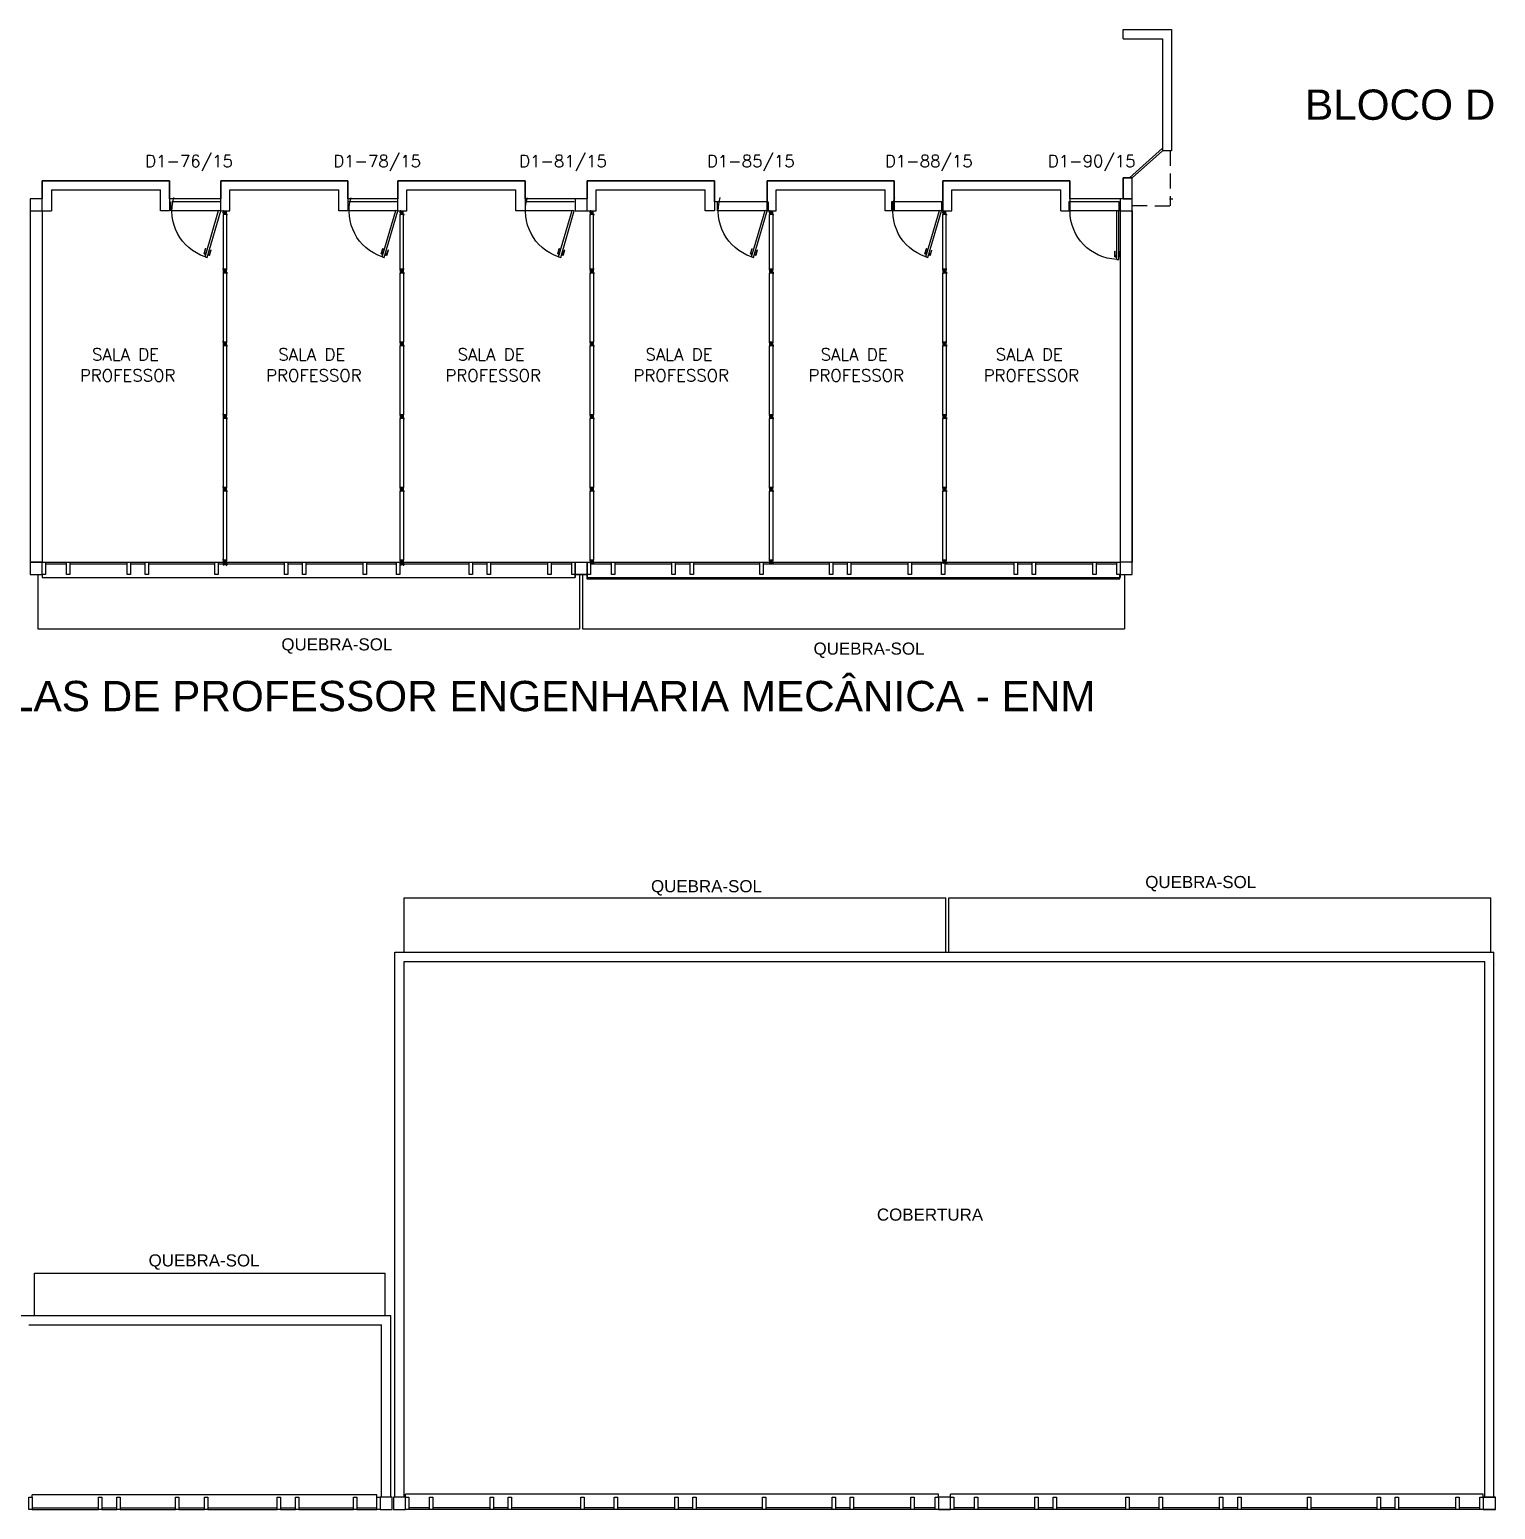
# Model space of a CAD drawing. Header units: millimetres. Extents: x 2280 to 2568, y 1267 to 1403.
# Drawn here: x 2388.12 to 2412.33, y 1315.52 to 1339.95 of the extents above; entities that cross this region are included whole.
import ezdxf

# ---------------------------------------------------------------- set-up
doc = ezdxf.new("R2010")
doc.units = ezdxf.units.MM
doc.linetypes.add('HIDDEN', pattern=[0.375, 0.25, -0.125])
for name, color, linetype in [('ALV', 2, 'Continuous'), ('ALVENARIA', 2, 'Continuous'), ('DIV', 2, 'Continuous'), ('ENDEREÇO NOVO', 2, 'Continuous'), ('ESQ', 1, 'Continuous'), ('ESTRUT', 2, 'Continuous'), ('MACANETA', 2, 'Continuous'), ('MARCO', 2, 'Continuous'), ('PISO', 1, 'Continuous'), ('PL-Áreas-Depto', 2, 'Continuous'), ('PORTA', 2, 'Continuous'), ('PROJ', 1, 'HIDDEN'), ('SOLEIRA', 1, 'Continuous'), ('TEXTO', 2, 'Continuous'), ('USO', 2, 'Continuous')]:
    doc.layers.add(name, color=color, linetype=linetype)
doc.styles.get("Standard").update_dxf_attribs({"font": 'arial.ttf'})
doc.styles.add('UNB-100', font='simplex.shx', dxfattribs={"height": 0.2})

# ---------------------------------------------------------------- blocks, each defined once
blk = doc.blocks.new('ESQ9')
at = {"layer": 'ALV'}
blk.add_line((-0.2, 0), (0, 0), dxfattribs=at)
at = {"layer": 'ESQ'}
for p, q in [((0.055, 0), (8.745, 0)), ((0, -0.2), (0, -0.25)), ((0.055, -0.025), (0.4, -0.025)), ((0.455, -0.025), (1.4, -0.025)), ((1.455, -0.025), (1.7, -0.025)), ((1.755, -0.025), (2.85, -0.025)), ((2.905, -0.025), (4, -0.025)), ((4.055, -0.025), (4.3, -0.025)), ((4.355, -0.025), (5.3, -0.025)), ((5.355, -0.025), (5.85, -0.025)), ((5.905, -0.025), (7.05, -0.025)), ((7.105, -0.025), (7.35, -0.025)), ((7.405, -0.025), (8.35, -0.025)), ((8.405, -0.025), (8.745, -0.025)), ((8.8, -0.2), (8.8, -0.25)), ((0, -0.25), (8.8, -0.25))]:
    blk.add_line(p, q, dxfattribs=at)
for points in [[(0, 0), (0.055, 0), (0.055, -0.2), (0, -0.2)], [(0.4, 0), (0.455, 0), (0.455, -0.2), (0.4, -0.2)], [(1.4, 0), (1.455, 0), (1.455, -0.2), (1.4, -0.2)], [(1.7, 0), (1.755, 0), (1.755, -0.2), (1.7, -0.2)], [(2.85, 0), (2.905, 0), (2.905, -0.2), (2.85, -0.2)], [(4, 0), (4.055, 0), (4.055, -0.2), (4, -0.2)], [(4.3, 0), (4.355, 0), (4.355, -0.2), (4.3, -0.2)], [(5.3, 0), (5.355, 0), (5.355, -0.2), (5.3, -0.2)], [(5.85, 0), (5.905, 0), (5.905, -0.2), (5.85, -0.2)], [(7.05, 0), (7.105, 0), (7.105, -0.2), (7.05, -0.2)], [(7.35, 0), (7.405, 0), (7.405, -0.2), (7.35, -0.2)], [(8.35, 0), (8.405, 0), (8.405, -0.2), (8.35, -0.2)], [(8.745, 0), (8.8, 0), (8.8, -0.2), (8.745, -0.2)]]:
    blk.add_lwpolyline(points, close=True, dxfattribs=at)
blk = doc.blocks.new('DIV12')
for p, q in [((-0.005, 0), (0.005, 0)), ((0, -0.005), (0, 0.005)), ((0.024, 0.018), (0.028, 0.018)), ((0.024, 0.018), (0.024, 0.016)), ((0.024, 0.016), (0.028, 0.016)), ((0.028, 0.03), (0.043, 0.03)), ((0.028, 0.018), (0.028, 0.03)), ((0.028, -0.017), (0.028, 0.016)), ((0.03, 0.028), (1.169, 0.028)), ((0.03, -0.029), (0.03, 0.028)), ((0.043, 0.03), (0.043, 0.028)), ((1.157, 0.03), (1.157, 0.028)), ((1.171, 0.03), (1.157, 0.03)), ((1.169, -0.029), (1.169, 0.028)), ((1.171, 0.018), (1.171, 0.03)), ((1.176, 0.018), (1.171, 0.018)), ((1.176, 0.016), (1.171, 0.016)), ((1.171, -0.017), (1.171, 0.016)), ((1.176, 0.018), (1.176, 0.016)), ((1.195, 0), (1.205, 0)), ((1.2, -0.005), (1.2, 0.005)), ((0.024, -0.017), (0.028, -0.017)), ((0.024, -0.017), (0.024, -0.019)), ((0.024, -0.019), (0.028, -0.019)), ((0.028, -0.031), (0.028, -0.019)), ((0.028, -0.031), (0.043, -0.031)), ((0.03, -0.029), (1.169, -0.029)), ((0.043, -0.029), (0.043, -0.031)), ((1.157, -0.029), (1.157, -0.031)), ((1.171, -0.031), (1.157, -0.031)), ((1.176, -0.017), (1.171, -0.017)), ((1.176, -0.019), (1.171, -0.019)), ((1.171, -0.031), (1.171, -0.019)), ((1.176, -0.017), (1.176, -0.019))]:
    blk.add_line(p, q)
blk = doc.blocks.new('MTDIV')
for p, q in [((-0.0285, 0.0185), (-0.0285, 0.0285)), ((-0.0185, 0.0285), (-0.0285, 0.0285)), ((-0.0265, 0.0185), (-0.0285, 0.0185)), ((-0.0265, 0.0235), (-0.0265, 0.0265)), ((-0.0265, 0.0265), (-0.0185, 0.0265)), ((-0.0265, 0.0235), (0.0265, 0.0235)), ((-0.0215, 0.0235), (-0.0265, 0.0235)), ((-0.0265, 0.0185), (-0.0265, 0.0215)), ((-0.0265, 0.0215), (-0.0235, 0.0215)), ((-0.0235, 0.0215), (-0.0235, -0.0215)), ((-0.0215, 0.0235), (-0.0215, 0.0215)), ((-0.0215, 0.0215), (0.0215, 0.0215)), ((-0.0215, 0.0195), (0.0195, 0.0195)), ((-0.0215, 0.0195), (-0.0215, -0.0195)), ((-0.0185, 0.0265), (-0.0185, 0.0285)), ((-0.0049, 0), (0.0049, 0)), ((0, -0.0049), (0, 0.0049)), ((0.0115, 0.0095), (0.0115, 0.0075)), ((0.0195, 0.0095), (0.0115, 0.0095)), ((0.0215, 0.0075), (0.0115, 0.0075)), ((0.0135, 0.0075), (0.0135, 0.0055)), ((0.0215, 0.0055), (0.0135, 0.0055)), ((0.0185, 0.0265), (0.0185, 0.0285)), ((0.0185, 0.0285), (0.0285, 0.0285)), ((0.0185, 0.0265), (0.0265, 0.0265)), ((0.0195, 0.0195), (0.0195, 0.0095)), ((0.0215, 0.0235), (0.0215, 0.0075)), ((0.0215, 0.0235), (0.0265, 0.0235)), ((0.0215, 0.0055), (0.0215, -0.0055)), ((0.0235, 0.0215), (0.0235, -0.0215)), ((0.0265, 0.0215), (0.0235, 0.0215)), ((0.0265, 0.0235), (0.0265, 0.0265)), ((0.0265, 0.0185), (0.0265, 0.0215)), ((0.0265, 0.0185), (0.0285, 0.0185)), ((0.0285, 0.0185), (0.0285, 0.0285)), ((-0.0285, -0.0185), (-0.0285, -0.0285)), ((-0.0285, -0.0185), (-0.0265, -0.0185)), ((-0.0185, -0.0285), (-0.0285, -0.0285)), ((-0.0265, -0.0185), (-0.0265, -0.0215)), ((-0.0265, -0.0215), (-0.0235, -0.0215)), ((0.0265, -0.0235), (-0.0265, -0.0235)), ((-0.0265, -0.0235), (-0.0265, -0.0265)), ((-0.0215, -0.0235), (-0.0265, -0.0235)), ((-0.0185, -0.0265), (-0.0265, -0.0265)), ((-0.0215, -0.0195), (0.0195, -0.0195)), ((-0.0215, -0.0215), (0.0215, -0.0215)), ((-0.0215, -0.0215), (-0.0215, -0.0235)), ((-0.0185, -0.0265), (-0.0185, -0.0285)), ((0.0115, -0.0075), (0.0115, -0.0095)), ((0.0215, -0.0075), (0.0115, -0.0075)), ((0.0195, -0.0095), (0.0115, -0.0095)), ((0.0135, -0.0055), (0.0135, -0.0075)), ((0.0215, -0.0055), (0.0135, -0.0055)), ((0.0185, -0.0265), (0.0185, -0.0285)), ((0.0265, -0.0265), (0.0185, -0.0265)), ((0.0185, -0.0285), (0.0285, -0.0285)), ((0.0195, -0.0095), (0.0195, -0.0195)), ((0.0215, -0.0075), (0.0215, -0.0235)), ((0.0215, -0.0235), (0.0265, -0.0235)), ((0.0265, -0.0215), (0.0235, -0.0215)), ((0.0265, -0.0185), (0.0265, -0.0215)), ((0.0285, -0.0185), (0.0265, -0.0185)), ((0.0265, -0.0235), (0.0265, -0.0265)), ((0.0285, -0.0185), (0.0285, -0.0285))]:
    blk.add_line(p, q)
blk = doc.blocks.new('DOOR80')
at = {"layer": 'MACANETA', "color": 1}
for p, q in [((-0.015, -0.665), (-0.01, -0.665)), ((-0.015, -0.755), (-0.015, -0.665)), ((-0.01, -0.755), (-0.01, -0.665)), ((0.012, -0.763), (0.012, -0.728)), ((0.012, -0.728), (0.015, -0.728)), ((0.053, -0.728), (0.05, -0.728)), ((0.053, -0.763), (0.053, -0.728)), ((0.08, -0.665), (0.075, -0.665)), ((0.075, -0.755), (0.075, -0.665)), ((0.08, -0.755), (0.08, -0.665)), ((-0.015, -0.755), (0.012, -0.755)), ((-0.01, -0.735), (0.012, -0.735)), ((0.012, -0.763), (0.015, -0.763)), ((0.053, -0.763), (0.05, -0.763)), ((0.075, -0.735), (0.053, -0.735)), ((0.08, -0.755), (0.053, -0.755))]:
    blk.add_line(p, q, dxfattribs=at)
at = {"layer": 'PORTA'}
for p, q in [((0.015, -0.8), (0.015, 0)), ((0.015, 0), (0.05, 0)), ((0.05, -0.8), (0.05, 0)), ((0.05, -0.8), (0.015, -0.8))]:
    blk.add_line(p, q, dxfattribs=at)
at = {"layer": 'PORTA', "color": 1}
blk.add_arc((0.02, 0), 0.8, 272.1491, 0, dxfattribs=at)
blk = doc.blocks.new('PORTA80')
at = {"layer": 'MARCO'}
for p, q in [((0, 0), (0.02, 0)), ((0, -0.15), (0, 0)), ((0.02, -0.15), (0.02, 0)), ((-0.002, -0.15), (-0.002, -0.15)), ((-0.002, -0.15), (-0.002, -0.15)), ((-0.002, -0.15), (-0.002, -0.15)), ((0.02, -0.15), (0, -0.15)), ((0.005, 0), (0.005, 0)), ((0.005, 0), (0.005, 0)), ((0.827, 0), (0.847, 0)), ((0.827, -0.15), (0.827, 0)), ((0.827, -0.15), (0.847, -0.15)), ((0.828, 0), (0.828, 0)), ((0.828, 0), (0.828, 0)), ((0.828, 0), (0.828, 0)), ((0.828, -0.15), (0.828, -0.15)), ((0.828, -0.15), (0.828, -0.15)), ((0.828, -0.15), (0.828, -0.15)), ((0.847, -0.15), (0.847, 0))]:
    blk.add_line(p, q, dxfattribs=at)
at = {"layer": 'SOLEIRA'}
for p, q in [((0.02, -0.15), (0.828, -0.15)), ((0.048, 0), (0.828, 0))]:
    blk.add_line(p, q, dxfattribs=at)
at = {"layer": 'PORTA', "xscale": -1, "rotation": 179.9999999948552}
blk.add_blockref('DOOR80', (0.005, 0), dxfattribs=at)
blk = doc.blocks.new('ESQ6')
at = {"layer": 'ESQ'}
for p, q in [((-0.24, 5.745), (-0.24, 0.055)), ((-0.2, 5.745), (-0.24, 5.745)), ((-0.2, 5.745), (-0.2, 5.745)), ((-0.025, 5.415), (-0.025, 5.745)), ((0, 5.415), (0, 5.745)), ((-0.025, 4.455), (-0.025, 5.36)), ((0, 4.455), (0, 5.36)), ((-0.025, 4.155), (-0.025, 4.4)), ((0, 4.155), (0, 4.4)), ((-0.025, 2.955), (-0.025, 4.1)), ((0, 2.955), (0, 4.1)), ((-0.025, 2.475), (-0.025, 2.9)), ((0, 2.475), (0, 2.9)), ((-0.025, 1.505), (-0.025, 2.42)), ((0, 1.505), (0, 2.42)), ((-0.025, 1.205), (-0.025, 1.45)), ((0, 1.205), (0, 1.45)), ((-0.025, 0.055), (-0.025, 1.15)), ((0, 0.055), (0, 1.15)), ((-0.2, 0.055), (-0.24, 0.055))]:
    blk.add_line(p, q, dxfattribs=at)
for points in [[(0, 5.745), (-0.2, 5.745), (-0.2, 5.8), (0, 5.8)], [(0, 5.36), (-0.2, 5.36), (-0.2, 5.415), (0, 5.415)], [(0, 4.4), (-0.2, 4.4), (-0.2, 4.455), (0, 4.455)], [(0, 4.1), (-0.2, 4.1), (-0.2, 4.155), (0, 4.155)], [(0, 2.9), (-0.2, 2.9), (-0.2, 2.955), (0, 2.955)], [(0, 2.42), (-0.2, 2.42), (-0.2, 2.475), (0, 2.475)], [(0, 1.45), (-0.2, 1.45), (-0.2, 1.505), (0, 1.505)], [(0, 1.15), (-0.2, 1.15), (-0.2, 1.205), (0, 1.205)], [(0, 0), (-0.2, 0), (-0.2, 0.055), (0, 0.055)]]:
    blk.add_lwpolyline(points, close=True, dxfattribs=at)

msp = doc.modelspace()

# ---------------------------------------------------------------- linework, layer by layer
at = {"layer": 'ALV'}
for p, q in [((2406.182, 1339.953), (2406.982, 1339.953)), ((2406.182, 1339.803), (2406.182, 1339.953)), ((2406.182, 1339.803), (2406.832, 1339.803)), ((2406.832, 1339.803), (2406.832, 1337.953)), ((2406.982, 1339.953), (2406.982, 1337.953)), ((2406.982, 1337.953), (2406.832, 1337.953)), ((2406.182, 1337.503), (2406.332, 1337.503)), ((2406.182, 1337.158), (2406.182, 1337.503)), ((2406.332, 1337.158), (2406.332, 1337.503)), ((2406.332, 1336.958), (2406.332, 1337.458)), ((2406.182, 1337.158), (2406.332, 1337.158)), ((2406.332, 1336.958), (2406.332, 1337.308)), ((2406.132, 1336.958), (2406.332, 1336.958)), ((2388.132, 1331.158), (2388.332, 1331.158)), ((2388.257, 1330.959), (2388.257, 1330.059)), ((2397.207, 1330.958), (2397.207, 1330.059)), ((2397.257, 1330.959), (2397.257, 1330.059)), ((2406.207, 1330.958), (2406.207, 1330.059)), ((2388.257, 1330.059), (2397.207, 1330.059)), ((2397.257, 1330.059), (2406.207, 1330.059)), ((2394.307, 1325.618), (2403.257, 1325.618)), ((2394.307, 1324.718), (2394.307, 1325.618)), ((2403.257, 1324.719), (2403.257, 1325.618)), ((2403.307, 1325.618), (2412.257, 1325.618)), ((2403.307, 1324.718), (2403.307, 1325.618)), ((2412.257, 1324.718), (2412.257, 1325.618)), ((2394.157, 1324.718), (2412.307, 1324.718)), ((2394.157, 1315.718), (2394.157, 1324.718)), ((2412.307, 1315.718), (2412.307, 1324.718)), ((2394.307, 1324.568), (2412.157, 1324.568)), ((2394.307, 1315.718), (2394.307, 1324.568)), ((2412.157, 1315.718), (2412.157, 1324.568)), ((2412.332, 1324.518), (2412.332, 1324.518)), ((2388.202, 1319.418), (2393.993, 1319.418)), ((2388.202, 1318.718), (2388.202, 1319.418)), ((2393.993, 1318.718), (2393.993, 1319.418)), ((2387.937, 1318.718), (2394.087, 1318.718)), ((2388.112, 1318.568), (2393.937, 1318.568)), ((2393.937, 1315.718), (2393.937, 1318.568)), ((2394.087, 1315.718), (2394.087, 1318.718)), ((2412.132, 1315.718), (2412.332, 1315.718)), ((2412.137, 1315.718), (2412.332, 1315.718))]:
    msp.add_line(p, q, dxfattribs=at)
at = {"layer": 'ALVENARIA'}
for p, q in [((2388.332, 1337.458), (2390.432, 1337.458)), ((2388.332, 1336.958), (2388.332, 1337.458)), ((2390.432, 1337.458), (2390.432, 1336.958)), ((2391.279, 1337.458), (2393.379, 1337.458)), ((2391.279, 1336.958), (2391.279, 1337.458)), ((2393.379, 1337.458), (2393.379, 1336.958)), ((2394.205, 1337.458), (2396.305, 1337.458)), ((2394.205, 1336.958), (2394.205, 1337.458)), ((2396.305, 1337.458), (2396.305, 1336.958)), ((2397.332, 1337.458), (2399.432, 1337.458)), ((2397.332, 1336.958), (2397.332, 1337.458)), ((2399.432, 1337.458), (2399.432, 1336.958)), ((2400.303, 1337.458), (2402.403, 1337.458)), ((2400.303, 1336.958), (2400.303, 1337.458)), ((2402.403, 1337.458), (2402.403, 1336.958)), ((2403.204, 1337.458), (2405.306, 1337.458)), ((2403.204, 1336.958), (2403.204, 1337.458)), ((2405.306, 1337.458), (2405.306, 1336.958)), ((2388.482, 1337.308), (2390.282, 1337.308)), ((2388.482, 1337.308), (2388.482, 1336.958)), ((2390.282, 1336.958), (2390.282, 1337.308)), ((2391.429, 1337.308), (2393.229, 1337.308)), ((2391.429, 1336.958), (2391.429, 1337.308)), ((2393.229, 1336.958), (2393.229, 1337.308)), ((2394.355, 1337.308), (2396.155, 1337.308)), ((2394.355, 1336.958), (2394.355, 1337.308)), ((2396.155, 1336.958), (2396.155, 1337.308)), ((2397.482, 1337.308), (2399.282, 1337.308)), ((2397.482, 1336.958), (2397.482, 1337.308)), ((2399.282, 1336.958), (2399.282, 1337.308)), ((2400.453, 1337.308), (2402.253, 1337.308)), ((2400.453, 1336.958), (2400.453, 1337.308)), ((2402.253, 1336.958), (2402.253, 1337.308)), ((2403.354, 1337.308), (2405.156, 1337.308)), ((2403.354, 1336.958), (2403.354, 1337.308)), ((2405.156, 1336.958), (2405.156, 1337.308)), ((2388.132, 1336.958), (2388.132, 1331.158)), ((2388.332, 1336.958), (2388.332, 1331.158)), ((2388.332, 1336.958), (2388.482, 1336.958)), ((2390.432, 1336.958), (2390.282, 1336.958)), ((2391.279, 1336.958), (2391.429, 1336.958)), ((2393.379, 1336.958), (2393.229, 1336.958)), ((2394.205, 1336.958), (2394.355, 1336.958)), ((2396.305, 1336.958), (2396.155, 1336.958)), ((2397.332, 1336.958), (2397.482, 1336.958)), ((2399.432, 1336.958), (2399.282, 1336.958)), ((2400.303, 1336.958), (2400.453, 1336.958)), ((2402.403, 1336.958), (2402.253, 1336.958)), ((2403.204, 1336.958), (2403.354, 1336.958)), ((2405.156, 1336.958), (2405.305, 1336.958)), ((2405.524, 1336.958), (2405.374, 1336.958)), ((2406.132, 1336.958), (2406.132, 1331.158)), ((2406.332, 1336.958), (2406.332, 1331.158))]:
    msp.add_line(p, q, dxfattribs=at)
at = {"layer": 'DIV'}
for p, q in [((2391.327, 1336.931), (2391.316, 1336.931)), ((2391.321, 1336.926), (2391.321, 1336.936)), ((2391.333, 1336.902), (2391.321, 1336.902)), ((2391.321, 1336.902), (2391.321, 1336.888)), ((2391.321, 1336.888), (2391.323, 1336.888)), ((2391.38, 1336.9), (2391.323, 1336.9)), ((2391.323, 1335.995), (2391.323, 1336.9)), ((2391.333, 1336.907), (2391.335, 1336.907)), ((2391.333, 1336.907), (2391.333, 1336.902)), ((2391.335, 1336.907), (2391.335, 1336.902)), ((2391.368, 1336.902), (2391.335, 1336.902)), ((2391.355, 1336.931), (2391.345, 1336.931)), ((2391.35, 1336.926), (2391.35, 1336.936)), ((2391.368, 1336.907), (2391.37, 1336.907)), ((2391.368, 1336.907), (2391.368, 1336.902)), ((2391.37, 1336.907), (2391.37, 1336.902)), ((2391.382, 1336.902), (2391.37, 1336.902)), ((2391.38, 1335.995), (2391.38, 1336.9)), ((2391.38, 1336.888), (2391.382, 1336.888)), ((2391.382, 1336.902), (2391.382, 1336.888)), ((2394.247, 1336.931), (2394.237, 1336.931)), ((2394.253, 1336.902), (2394.241, 1336.902)), ((2394.241, 1336.902), (2394.241, 1336.888)), ((2394.241, 1336.888), (2394.243, 1336.888)), ((2394.242, 1336.926), (2394.242, 1336.936)), ((2394.3, 1336.9), (2394.243, 1336.9)), ((2394.243, 1335.995), (2394.243, 1336.9)), ((2394.253, 1336.907), (2394.255, 1336.907)), ((2394.253, 1336.907), (2394.253, 1336.902)), ((2394.255, 1336.907), (2394.255, 1336.902)), ((2394.288, 1336.902), (2394.255, 1336.902)), ((2394.257, 1336.907), (2394.259, 1336.907)), ((2394.281, 1336.931), (2394.271, 1336.931)), ((2394.276, 1336.926), (2394.276, 1336.936)), ((2394.288, 1336.907), (2394.29, 1336.907)), ((2394.288, 1336.907), (2394.288, 1336.902)), ((2394.29, 1336.907), (2394.29, 1336.902)), ((2394.302, 1336.902), (2394.29, 1336.902)), ((2394.292, 1336.907), (2394.294, 1336.907)), ((2394.3, 1335.995), (2394.3, 1336.9)), ((2394.3, 1336.888), (2394.302, 1336.888)), ((2394.302, 1336.902), (2394.302, 1336.888)), ((2397.385, 1336.931), (2397.375, 1336.931)), ((2397.391, 1336.902), (2397.379, 1336.902)), ((2397.379, 1336.902), (2397.379, 1336.888)), ((2397.379, 1336.888), (2397.381, 1336.888)), ((2397.38, 1336.926), (2397.38, 1336.936)), ((2397.438, 1336.9), (2397.381, 1336.9)), ((2397.381, 1335.995), (2397.381, 1336.9)), ((2397.385, 1336.907), (2397.387, 1336.907)), ((2397.391, 1336.907), (2397.393, 1336.907)), ((2397.391, 1336.907), (2397.391, 1336.902)), ((2397.393, 1336.907), (2397.393, 1336.902)), ((2397.426, 1336.902), (2397.393, 1336.902)), ((2397.408, 1336.931), (2397.398, 1336.931)), ((2397.403, 1336.926), (2397.403, 1336.936)), ((2397.42, 1336.907), (2397.422, 1336.907)), ((2397.426, 1336.907), (2397.428, 1336.907)), ((2397.426, 1336.907), (2397.426, 1336.902)), ((2397.428, 1336.907), (2397.428, 1336.902)), ((2397.44, 1336.902), (2397.428, 1336.902)), ((2397.438, 1335.995), (2397.438, 1336.9)), ((2397.438, 1336.888), (2397.44, 1336.888)), ((2397.44, 1336.902), (2397.44, 1336.888)), ((2400.348, 1336.931), (2400.338, 1336.931)), ((2400.343, 1336.926), (2400.343, 1336.936)), ((2400.355, 1336.902), (2400.343, 1336.902)), ((2400.355, 1336.902), (2400.343, 1336.902)), ((2400.343, 1336.902), (2400.343, 1336.888)), ((2400.343, 1336.888), (2400.345, 1336.888)), ((2400.402, 1336.9), (2400.345, 1336.9)), ((2400.345, 1335.995), (2400.345, 1336.9)), ((2400.355, 1336.907), (2400.355, 1336.902)), ((2400.355, 1336.907), (2400.357, 1336.907)), ((2400.355, 1336.907), (2400.357, 1336.907)), ((2400.355, 1336.907), (2400.355, 1336.902)), ((2400.357, 1336.907), (2400.357, 1336.902)), ((2400.357, 1336.907), (2400.357, 1336.902)), ((2400.39, 1336.902), (2400.357, 1336.902)), ((2400.39, 1336.902), (2400.357, 1336.902)), ((2400.379, 1336.931), (2400.368, 1336.931)), ((2400.374, 1336.926), (2400.374, 1336.936)), ((2400.39, 1336.907), (2400.39, 1336.902)), ((2400.39, 1336.907), (2400.392, 1336.907)), ((2400.39, 1336.907), (2400.392, 1336.907)), ((2400.39, 1336.907), (2400.39, 1336.902)), ((2400.392, 1336.907), (2400.392, 1336.902)), ((2400.392, 1336.907), (2400.392, 1336.902)), ((2400.404, 1336.902), (2400.392, 1336.902)), ((2400.404, 1336.902), (2400.392, 1336.902)), ((2400.402, 1335.995), (2400.402, 1336.9)), ((2400.402, 1336.888), (2400.404, 1336.888)), ((2400.404, 1336.902), (2400.404, 1336.888)), ((2403.204, 1336.958), (2403.184, 1336.958)), ((2403.199, 1336.958), (2403.199, 1336.958)), ((2403.199, 1336.958), (2403.199, 1336.958)), ((2403.21, 1336.931), (2403.2, 1336.931)), ((2403.204, 1336.902), (2403.204, 1336.888)), ((2403.216, 1336.902), (2403.204, 1336.902)), ((2403.204, 1336.888), (2403.206, 1336.888)), ((2403.205, 1336.926), (2403.205, 1336.936)), ((2403.206, 1335.995), (2403.206, 1336.9)), ((2403.263, 1336.9), (2403.206, 1336.9)), ((2403.216, 1336.907), (2403.216, 1336.902)), ((2403.216, 1336.907), (2403.218, 1336.907)), ((2403.218, 1336.907), (2403.218, 1336.902)), ((2403.251, 1336.902), (2403.218, 1336.902)), ((2403.251, 1336.907), (2403.251, 1336.902)), ((2403.251, 1336.907), (2403.253, 1336.907)), ((2403.253, 1336.907), (2403.253, 1336.902)), ((2403.265, 1336.902), (2403.253, 1336.902)), ((2403.263, 1335.995), (2403.263, 1336.9)), ((2403.263, 1336.888), (2403.265, 1336.888)), ((2403.265, 1336.902), (2403.265, 1336.888)), ((2391.321, 1335.993), (2391.321, 1336.007)), ((2391.321, 1336.007), (2391.323, 1336.007)), ((2391.321, 1335.993), (2391.321, 1336.007)), ((2391.321, 1336.007), (2391.323, 1336.007)), ((2391.333, 1335.993), (2391.321, 1335.993)), ((2391.333, 1335.993), (2391.321, 1335.993)), ((2391.38, 1335.995), (2391.323, 1335.995)), ((2391.38, 1335.995), (2391.323, 1335.995)), ((2391.333, 1335.988), (2391.333, 1335.993)), ((2391.333, 1335.988), (2391.333, 1335.993)), ((2391.333, 1335.988), (2391.335, 1335.988)), ((2391.333, 1335.988), (2391.335, 1335.988)), ((2391.368, 1335.993), (2391.335, 1335.993)), ((2391.368, 1335.993), (2391.335, 1335.993)), ((2391.335, 1335.988), (2391.335, 1335.993)), ((2391.335, 1335.988), (2391.335, 1335.993)), ((2391.357, 1335.964), (2391.346, 1335.964)), ((2391.357, 1335.964), (2391.346, 1335.964)), ((2391.351, 1335.959), (2391.351, 1335.969)), ((2391.351, 1335.959), (2391.351, 1335.969)), ((2391.368, 1335.988), (2391.368, 1335.993)), ((2391.368, 1335.988), (2391.368, 1335.993)), ((2391.368, 1335.988), (2391.37, 1335.988)), ((2391.368, 1335.988), (2391.37, 1335.988)), ((2391.382, 1335.993), (2391.37, 1335.993)), ((2391.37, 1335.988), (2391.37, 1335.993)), ((2391.382, 1335.993), (2391.37, 1335.993)), ((2391.37, 1335.988), (2391.37, 1335.993)), ((2391.38, 1336.007), (2391.382, 1336.007)), ((2391.38, 1336.007), (2391.382, 1336.007)), ((2391.382, 1335.993), (2391.382, 1336.007)), ((2391.382, 1335.993), (2391.382, 1336.007)), ((2394.241, 1335.993), (2394.241, 1336.007)), ((2394.241, 1336.007), (2394.243, 1336.007)), ((2394.241, 1335.993), (2394.241, 1336.007)), ((2394.241, 1336.007), (2394.243, 1336.007)), ((2394.253, 1335.993), (2394.241, 1335.993)), ((2394.253, 1335.993), (2394.241, 1335.993)), ((2394.3, 1335.995), (2394.243, 1335.995)), ((2394.3, 1335.995), (2394.243, 1335.995)), ((2394.253, 1335.988), (2394.253, 1335.993)), ((2394.253, 1335.988), (2394.253, 1335.993)), ((2394.253, 1335.988), (2394.255, 1335.988)), ((2394.253, 1335.988), (2394.255, 1335.988)), ((2394.288, 1335.993), (2394.255, 1335.993)), ((2394.288, 1335.993), (2394.255, 1335.993)), ((2394.255, 1335.988), (2394.255, 1335.993)), ((2394.255, 1335.988), (2394.255, 1335.993)), ((2394.277, 1335.964), (2394.267, 1335.964)), ((2394.277, 1335.964), (2394.267, 1335.964)), ((2394.272, 1335.959), (2394.272, 1335.969)), ((2394.272, 1335.959), (2394.272, 1335.969)), ((2394.288, 1335.988), (2394.288, 1335.993)), ((2394.288, 1335.988), (2394.288, 1335.993)), ((2394.288, 1335.988), (2394.29, 1335.988)), ((2394.288, 1335.988), (2394.29, 1335.988)), ((2394.302, 1335.993), (2394.29, 1335.993)), ((2394.29, 1335.988), (2394.29, 1335.993)), ((2394.302, 1335.993), (2394.29, 1335.993)), ((2394.29, 1335.988), (2394.29, 1335.993)), ((2394.3, 1336.007), (2394.302, 1336.007)), ((2394.3, 1336.007), (2394.302, 1336.007)), ((2394.302, 1335.993), (2394.302, 1336.007)), ((2394.302, 1335.993), (2394.302, 1336.007)), ((2397.379, 1335.993), (2397.379, 1336.007)), ((2397.379, 1336.007), (2397.381, 1336.007)), ((2397.379, 1335.993), (2397.379, 1336.007)), ((2397.379, 1336.007), (2397.381, 1336.007)), ((2397.391, 1335.993), (2397.379, 1335.993)), ((2397.391, 1335.993), (2397.379, 1335.993)), ((2397.438, 1335.995), (2397.381, 1335.995)), ((2397.438, 1335.995), (2397.381, 1335.995)), ((2397.391, 1335.988), (2397.391, 1335.993)), ((2397.391, 1335.988), (2397.391, 1335.993)), ((2397.391, 1335.988), (2397.393, 1335.988)), ((2397.391, 1335.988), (2397.393, 1335.988)), ((2397.426, 1335.993), (2397.393, 1335.993)), ((2397.426, 1335.993), (2397.393, 1335.993)), ((2397.393, 1335.988), (2397.393, 1335.993)), ((2397.393, 1335.988), (2397.393, 1335.993)), ((2397.415, 1335.964), (2397.405, 1335.964)), ((2397.415, 1335.964), (2397.405, 1335.964)), ((2397.41, 1335.959), (2397.41, 1335.969)), ((2397.41, 1335.959), (2397.41, 1335.969)), ((2397.426, 1335.988), (2397.426, 1335.993)), ((2397.426, 1335.988), (2397.426, 1335.993)), ((2397.426, 1335.988), (2397.428, 1335.988)), ((2397.426, 1335.988), (2397.428, 1335.988)), ((2397.44, 1335.993), (2397.428, 1335.993)), ((2397.428, 1335.988), (2397.428, 1335.993)), ((2397.44, 1335.993), (2397.428, 1335.993)), ((2397.428, 1335.988), (2397.428, 1335.993)), ((2397.438, 1336.007), (2397.44, 1336.007)), ((2397.438, 1336.007), (2397.44, 1336.007)), ((2397.44, 1335.993), (2397.44, 1336.007)), ((2397.44, 1335.993), (2397.44, 1336.007)), ((2400.343, 1335.993), (2400.343, 1336.007)), ((2400.343, 1336.007), (2400.345, 1336.007)), ((2400.343, 1335.993), (2400.343, 1336.007)), ((2400.343, 1336.007), (2400.345, 1336.007)), ((2400.355, 1335.993), (2400.343, 1335.993)), ((2400.355, 1335.993), (2400.343, 1335.993)), ((2400.402, 1335.995), (2400.345, 1335.995)), ((2400.402, 1335.995), (2400.345, 1335.995)), ((2400.355, 1335.988), (2400.355, 1335.993)), ((2400.355, 1335.988), (2400.355, 1335.993)), ((2400.355, 1335.988), (2400.357, 1335.988)), ((2400.355, 1335.988), (2400.357, 1335.988)), ((2400.39, 1335.993), (2400.357, 1335.993)), ((2400.39, 1335.993), (2400.357, 1335.993)), ((2400.357, 1335.988), (2400.357, 1335.993)), ((2400.357, 1335.988), (2400.357, 1335.993)), ((2400.378, 1335.964), (2400.368, 1335.964)), ((2400.378, 1335.964), (2400.368, 1335.964)), ((2400.373, 1335.959), (2400.373, 1335.969)), ((2400.373, 1335.959), (2400.373, 1335.969)), ((2400.39, 1335.988), (2400.39, 1335.993)), ((2400.39, 1335.988), (2400.39, 1335.993)), ((2400.39, 1335.988), (2400.392, 1335.988)), ((2400.39, 1335.988), (2400.392, 1335.988)), ((2400.404, 1335.993), (2400.392, 1335.993)), ((2400.392, 1335.988), (2400.392, 1335.993)), ((2400.404, 1335.993), (2400.392, 1335.993)), ((2400.392, 1335.988), (2400.392, 1335.993)), ((2400.402, 1336.007), (2400.404, 1336.007)), ((2400.402, 1336.007), (2400.404, 1336.007)), ((2400.404, 1335.993), (2400.404, 1336.007)), ((2400.404, 1335.993), (2400.404, 1336.007)), ((2403.204, 1336.007), (2403.206, 1336.007)), ((2403.204, 1335.993), (2403.204, 1336.007)), ((2403.204, 1336.007), (2403.206, 1336.007)), ((2403.204, 1335.993), (2403.204, 1336.007)), ((2403.216, 1335.993), (2403.204, 1335.993)), ((2403.216, 1335.993), (2403.204, 1335.993)), ((2403.263, 1335.995), (2403.206, 1335.995)), ((2403.263, 1335.995), (2403.206, 1335.995)), ((2403.216, 1335.988), (2403.216, 1335.993)), ((2403.216, 1335.988), (2403.216, 1335.993)), ((2403.216, 1335.988), (2403.218, 1335.988)), ((2403.216, 1335.988), (2403.218, 1335.988)), ((2403.218, 1335.988), (2403.218, 1335.993)), ((2403.218, 1335.988), (2403.218, 1335.993)), ((2403.251, 1335.993), (2403.218, 1335.993)), ((2403.251, 1335.993), (2403.218, 1335.993)), ((2403.24, 1335.964), (2403.23, 1335.964)), ((2403.24, 1335.964), (2403.23, 1335.964)), ((2403.235, 1335.959), (2403.235, 1335.969)), ((2403.235, 1335.959), (2403.235, 1335.969)), ((2403.251, 1335.988), (2403.251, 1335.993)), ((2403.251, 1335.988), (2403.251, 1335.993)), ((2403.251, 1335.988), (2403.253, 1335.988)), ((2403.251, 1335.988), (2403.253, 1335.988)), ((2403.253, 1335.988), (2403.253, 1335.993)), ((2403.265, 1335.993), (2403.253, 1335.993)), ((2403.253, 1335.988), (2403.253, 1335.993)), ((2403.265, 1335.993), (2403.253, 1335.993)), ((2403.263, 1336.007), (2403.265, 1336.007)), ((2403.263, 1336.007), (2403.265, 1336.007)), ((2403.265, 1335.993), (2403.265, 1336.007)), ((2403.265, 1335.993), (2403.265, 1336.007))]:
    msp.add_line(p, q, dxfattribs=at)
at = {"layer": 'ESQ'}
for p, q in [((2406.832, 1337.994), (2406.287, 1337.503)), ((2406.832, 1337.953), (2406.332, 1337.503))]:
    msp.add_line(p, q, dxfattribs=at)
at = {"layer": 'ESTRUT'}
for points in [[(2388.332, 1337.158), (2388.132, 1337.158), (2388.132, 1336.958), (2388.332, 1336.958)], [(2397.132, 1336.958), (2397.332, 1336.958), (2397.332, 1337.158), (2397.132, 1337.158)], [(2406.332, 1337.158), (2406.132, 1337.158), (2406.132, 1336.958), (2406.332, 1336.958)], [(2406.132, 1336.958), (2406.332, 1336.958), (2406.332, 1337.158), (2406.132, 1337.158)], [(2388.332, 1331.158), (2388.132, 1331.158), (2388.132, 1330.958), (2388.332, 1330.958)], [(2397.332, 1330.958), (2397.132, 1330.958), (2397.132, 1331.158), (2397.332, 1331.158)], [(2406.332, 1331.158), (2406.132, 1331.158), (2406.132, 1330.958), (2406.332, 1330.958)], [(2394.112, 1315.718), (2393.912, 1315.718), (2393.912, 1315.518), (2394.112, 1315.518)], [(2394.332, 1315.718), (2394.132, 1315.718), (2394.132, 1315.518), (2394.332, 1315.518)], [(2403.332, 1315.718), (2403.132, 1315.718), (2403.132, 1315.518), (2403.332, 1315.518)], [(2412.332, 1315.718), (2412.132, 1315.718), (2412.132, 1315.518), (2412.332, 1315.518)]]:
    msp.add_lwpolyline(points, close=True, dxfattribs=at)
at = {"layer": 'MARCO'}
for p, q in [((2390.452, 1337.108), (2390.452, 1336.958)), ((2399.476, 1337.108), (2399.476, 1336.958)), ((2400.323, 1337.108), (2400.323, 1336.958)), ((2402.378, 1337.108), (2402.358, 1337.108)), ((2402.358, 1337.108), (2402.358, 1336.958)), ((2402.377, 1337.108), (2402.377, 1337.108)), ((2402.377, 1337.108), (2402.377, 1337.108)), ((2402.377, 1337.108), (2402.377, 1337.108)), ((2402.378, 1337.108), (2402.378, 1336.958)), ((2403.184, 1337.108), (2403.204, 1337.108)), ((2403.184, 1337.108), (2403.184, 1336.958)), ((2403.204, 1337.108), (2403.204, 1336.958)), ((2403.207, 1337.108), (2403.207, 1337.108)), ((2403.207, 1337.108), (2403.207, 1337.108)), ((2403.207, 1337.108), (2403.207, 1337.108)), ((2402.378, 1336.958), (2402.358, 1336.958)), ((2402.377, 1336.958), (2402.377, 1336.958)), ((2402.377, 1336.958), (2402.377, 1336.958)), ((2402.377, 1336.958), (2402.377, 1336.958))]:
    msp.add_line(p, q, dxfattribs=at)
at = {"layer": 'PISO'}
msp.add_line((2406.952, 1337.158), (2407.002, 1337.158), dxfattribs=at)
at = {"layer": 'PL-Áreas-Depto'}
msp.add_lwpolyline([(2406.332, 1330.958), (2406.332, 1337.503), (2406.182, 1337.503), (2406.182, 1337.158), (2405.306, 1337.158), (2405.306, 1337.458), (2403.204, 1337.458), (2403.207, 1337.108), (2402.403, 1337.108), (2402.403, 1337.458), (2400.303, 1337.458), (2400.303, 1337.108), (2399.432, 1337.108), (2399.432, 1337.458), (2397.332, 1337.458), (2397.332, 1337.158), (2396.305, 1337.158), (2396.305, 1337.458), (2394.205, 1337.458), (2394.205, 1337.158), (2393.379, 1337.158), (2393.379, 1337.458), (2391.279, 1337.458), (2391.279, 1337.158), (2390.432, 1337.158), (2390.432, 1337.458), (2388.332, 1337.458), (2388.332, 1337.158), (2388.132, 1337.158), (2388.132, 1330.958), (2388.332, 1330.958), (2388.332, 1330.908), (2397.132, 1330.908), (2397.132, 1330.958), (2397.328, 1330.958), (2397.328, 1330.884), (2406.128, 1330.884), (2406.128, 1330.958), (2406.332, 1330.958)], close=True, dxfattribs=at)
at = {"layer": 'PROJ'}
for p in [(2406.959, 1337.953), (2406.332, 1337.049)]:
    msp.add_line(p, (2406.959, 1337.042), dxfattribs=at)
at = {"layer": 'SOLEIRA'}
for p, q in [((2391.279, 1337.108), (2390.471, 1337.108)), ((2394.205, 1337.108), (2393.397, 1337.108)), ((2397.117, 1337.108), (2396.31, 1337.108)), ((2400.303, 1337.108), (2399.495, 1337.108)), ((2403.184, 1337.108), (2402.377, 1337.108)), ((2391.251, 1336.958), (2390.471, 1336.958)), ((2394.177, 1336.958), (2393.397, 1336.958)), ((2397.09, 1336.958), (2396.31, 1336.958)), ((2400.275, 1336.958), (2399.495, 1336.958)), ((2403.157, 1336.958), (2402.377, 1336.958))]:
    msp.add_line(p, q, dxfattribs=at)

# ---------------------------------------------------------------- block references
at = {"layer": 'ALV'}
for name, p, rotation in [('PORTA80', (2406.132, 1336.958), 180), ('ESQ6', (2388.112, 1315.518), 270), ('ESQ9', (2403.132, 1315.518), 180), ('ESQ9', (2412.132, 1315.518), 180)]:
    msp.add_blockref(name, p, dxfattribs=dict(at, rotation=rotation))
for p in [(2388.332, 1331.158), (2397.332, 1331.158)]:
    msp.add_blockref('ESQ9', p, dxfattribs=at)
at = {"layer": 'DIV'}
for name, p, rotation in [('MTDIV', (2391.351, 1336.931), 180), ('MTDIV', (2394.271, 1336.931), 180), ('MTDIV', (2397.409, 1336.931), 180), ('MTDIV', (2400.372, 1336.931), 180), ('MTDIV', (2403.234, 1336.931), 180), ('DIV12', (2391.351, 1334.764), 90), ('MTDIV', (2391.351, 1335.964), 180), ('DIV12', (2394.272, 1334.764), 90), ('MTDIV', (2394.272, 1335.964), 180), ('DIV12', (2397.41, 1334.764), 90), ('MTDIV', (2397.41, 1335.964), 180), ('DIV12', (2400.373, 1334.764), 90), ('MTDIV', (2400.373, 1335.964), 180), ('DIV12', (2403.235, 1334.764), 90), ('MTDIV', (2403.235, 1335.964), 180), ('DIV12', (2391.351, 1333.564), 90), ('MTDIV', (2391.351, 1334.764), 180), ('DIV12', (2394.272, 1333.564), 90), ('MTDIV', (2394.272, 1334.764), 180), ('DIV12', (2397.41, 1333.564), 90), ('MTDIV', (2397.41, 1334.764), 180), ('DIV12', (2400.373, 1333.564), 90), ('MTDIV', (2400.373, 1334.764), 180), ('DIV12', (2403.235, 1333.564), 90), ('MTDIV', (2403.235, 1334.764), 180), ('DIV12', (2391.351, 1332.364), 90), ('MTDIV', (2391.351, 1333.564), 180), ('DIV12', (2394.272, 1332.364), 90), ('MTDIV', (2394.272, 1333.564), 180), ('DIV12', (2397.41, 1332.364), 90), ('MTDIV', (2397.41, 1333.564), 180), ('DIV12', (2400.373, 1332.364), 90), ('MTDIV', (2400.373, 1333.564), 180), ('DIV12', (2403.235, 1332.364), 90), ('MTDIV', (2403.235, 1333.564), 180), ('DIV12', (2391.351, 1331.164), 90), ('MTDIV', (2391.351, 1332.364), 180), ('DIV12', (2394.272, 1331.164), 90), ('MTDIV', (2394.272, 1332.364), 180), ('DIV12', (2397.41, 1331.164), 90), ('MTDIV', (2397.41, 1332.364), 180), ('DIV12', (2400.373, 1331.164), 90), ('MTDIV', (2400.373, 1332.364), 180), ('DIV12', (2403.235, 1331.164), 90), ('MTDIV', (2403.235, 1332.364), 180), ('MTDIV', (2391.35, 1331.139), 180), ('MTDIV', (2391.351, 1331.164), 180), ('MTDIV', (2394.272, 1331.164), 180), ('MTDIV', (2394.276, 1331.139), 180), ('MTDIV', (2397.41, 1331.164), 180), ('MTDIV', (2400.373, 1331.164), 180), ('MTDIV', (2403.235, 1331.164), 180)]:
    msp.add_blockref(name, p, dxfattribs=dict(at, rotation=rotation))
at = {"layer": 'PORTA', "xscale": -1, "rotation": 343.7702738365804}
for p in [(2391.293, 1336.954), (2394.219, 1336.954), (2397.132, 1336.954), (2400.317, 1336.954), (2403.198, 1336.954)]:
    msp.add_blockref('DOOR80', p, dxfattribs=at)

# ---------------------------------------------------------------- texts
at = {"layer": 'ALV'}
for s, p in [('QUEBRA-SOL', (2392.281, 1329.702)), ('QUEBRA-SOL', (2401.07, 1329.632)), ('QUEBRA-SOL', (2398.386, 1325.709)), ('QUEBRA-SOL', (2406.549, 1325.778)), ('COBERTURA', (2402.117, 1320.286)), ('QUEBRA-SOL', (2390.088, 1319.53))]:
    msp.add_text(s, height=0.2, dxfattribs=at).set_placement(p)
at = {"layer": 'ENDEREÇO NOVO', "style": 'UNB-100'}
for s, p in [('D1-76/15', (2390.031, 1337.682)), ('D1-78/15', (2393.138, 1337.682)), ('D1-81/15', (2396.208, 1337.682)), ('D1-85/15', (2399.31, 1337.682)), ('D1-88/15', (2402.25, 1337.682)), ('D1-90/15', (2404.94, 1337.682))]:
    msp.add_text(s, height=0.2, dxfattribs=at).set_placement(p)
at = {"layer": 'TEXTO', "style": 'UNB-100'}
for s, p in [('SALA DE', (2389.153, 1334.49)), ('SALA DE', (2392.229, 1334.49)), ('SALA DE', (2395.19, 1334.49)), ('SALA DE', (2398.295, 1334.49)), ('SALA DE', (2401.187, 1334.49)), ('SALA DE', (2404.08, 1334.49)), ('PROFESSOR', (2388.954, 1334.143)), ('PROFESSOR', (2392.029, 1334.143)), ('PROFESSOR', (2394.99, 1334.143)), ('PROFESSOR', (2398.096, 1334.143)), ('PROFESSOR', (2400.988, 1334.143)), ('PROFESSOR', (2403.88, 1334.143))]:
    msp.add_text(s, height=0.2, dxfattribs=at).set_placement(p)
at = {"layer": 'USO'}
for s, p in [('BLOCO D', (2409.187, 1338.464)), ('SALAS DE PROFESSOR ENGENHARIA MECÂNICA - ENM', (2386.867, 1328.699))]:
    msp.add_text(s, height=0.5, dxfattribs=at).set_placement(p)

doc.saveas('drawing.dxf')
